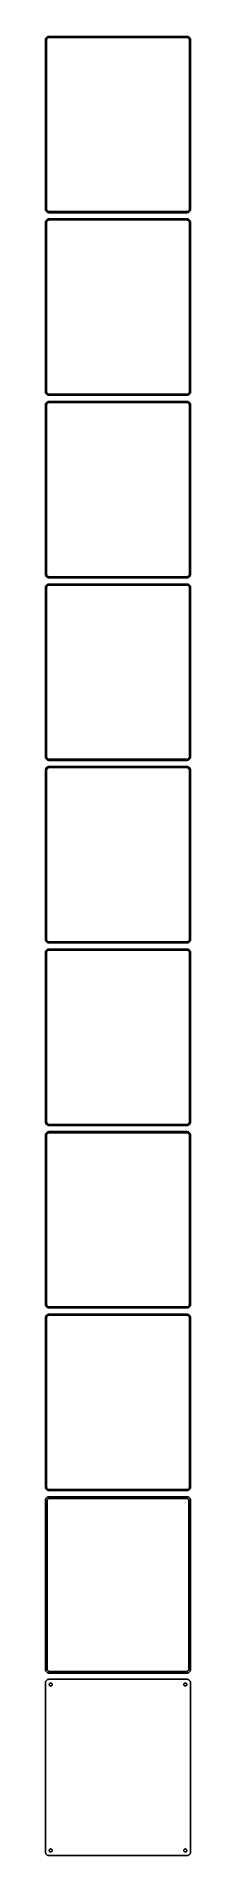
# Model space of a CAD drawing. Header units: metres. Extents: x -105 to 105, y 2513 to 5143.
import ezdxf

# ---------------------------------------------------------------- set-up
doc = ezdxf.new("R2010")
doc.units = ezdxf.units.M

msp = doc.modelspace()

# ---------------------------------------------------------------- linework, layer by layer
for p, q in [((-104.961, 5139.13), (-105, 5138.5)), ((-105, 5138.5), (-105, 4893.5)), ((-104.843, 5139.74), (-104.961, 5139.13)), ((-104.649, 5140.34), (-104.843, 5139.74)), ((-104.382, 5140.91), (-104.649, 5140.34)), ((-104.045, 5141.44), (-104.382, 5140.91)), ((-103.645, 5141.92), (-104.045, 5141.44)), ((-103.187, 5142.35), (-103.645, 5141.92)), ((-103.5, 5138), (-103.468, 5138.5)), ((-103.5, 4894), (-103.5, 5138)), ((-103.468, 5138.5), (-103.374, 5138.99)), ((-103.374, 5138.99), (-103.219, 5139.47)), ((-103.219, 5139.47), (-103.005, 5139.93)), ((-102.679, 5142.72), (-103.187, 5142.35)), ((-103.005, 5139.93), (-102.736, 5140.35)), ((-102.736, 5140.35), (-102.416, 5140.74)), ((-102.129, 5143.02), (-102.679, 5142.72)), ((-102.416, 5140.74), (-102.05, 5141.08)), ((-101.545, 5143.26), (-102.129, 5143.02)), ((-102.05, 5141.08), (-101.643, 5141.38)), ((-101.643, 5141.38), (-101.203, 5141.62)), ((-100.937, 5143.41), (-101.545, 5143.26)), ((-101.203, 5141.62), (-100.736, 5141.8)), ((-100.314, 5143.49), (-100.937, 5143.41)), ((-100.736, 5141.8), (-100.25, 5141.93)), ((100.314, 5143.49), (-100.314, 5143.49)), ((-100.25, 5141.93), (-99.7512, 5141.99)), ((-99.7512, 5141.99), (99.7512, 5141.99)), ((99.7512, 5141.99), (100.25, 5141.93)), ((100.25, 5141.93), (100.736, 5141.8)), ((100.937, 5143.41), (100.314, 5143.49)), ((100.736, 5141.8), (101.203, 5141.62)), ((101.545, 5143.26), (100.937, 5143.41)), ((101.203, 5141.62), (101.643, 5141.38)), ((102.129, 5143.02), (101.545, 5143.26)), ((101.643, 5141.38), (102.05, 5141.08)), ((102.05, 5141.08), (102.416, 5140.74)), ((102.679, 5142.72), (102.129, 5143.02)), ((102.416, 5140.74), (102.736, 5140.35)), ((103.187, 5142.35), (102.679, 5142.72)), ((102.736, 5140.35), (103.005, 5139.93)), ((103.005, 5139.93), (103.219, 5139.47)), ((103.645, 5141.92), (103.187, 5142.35)), ((103.219, 5139.47), (103.374, 5138.99)), ((103.374, 5138.99), (103.468, 5138.5)), ((103.468, 5138.5), (103.5, 5138)), ((103.5, 5138), (103.5, 4894)), ((104.045, 5141.44), (103.645, 5141.92)), ((104.382, 5140.91), (104.045, 5141.44)), ((104.649, 5140.34), (104.382, 5140.91)), ((104.843, 5139.74), (104.649, 5140.34)), ((104.961, 5139.13), (104.843, 5139.74)), ((105, 5138.5), (104.961, 5139.13)), ((105, 4893.5), (105, 5138.5)), ((-103.468, 4893.5), (-103.5, 4894)), ((103.5, 4894), (103.468, 4893.5)), ((-105, 4893.5), (-104.961, 4892.87)), ((-104.961, 4875.13), (-105, 4874.5)), ((-105, 4874.5), (-105, 4629.5)), ((-104.961, 4892.87), (-104.843, 4892.26)), ((-104.843, 4875.74), (-104.961, 4875.13)), ((-104.843, 4892.26), (-104.649, 4891.66)), ((-104.649, 4876.34), (-104.843, 4875.74)), ((-104.649, 4891.66), (-104.382, 4891.09)), ((-104.382, 4876.91), (-104.649, 4876.34)), ((-104.382, 4891.09), (-104.045, 4890.56)), ((-104.045, 4877.44), (-104.382, 4876.91)), ((-104.045, 4890.56), (-103.645, 4890.08)), ((-103.645, 4877.92), (-104.045, 4877.44)), ((-103.645, 4890.08), (-103.187, 4889.65)), ((-103.187, 4878.35), (-103.645, 4877.92)), ((-103.5, 4874), (-103.468, 4874.5)), ((-103.5, 4630), (-103.5, 4874)), ((-103.374, 4893.01), (-103.468, 4893.5)), ((-103.468, 4874.5), (-103.374, 4874.99)), ((-103.219, 4892.53), (-103.374, 4893.01)), ((-103.374, 4874.99), (-103.219, 4875.47)), ((-103.005, 4892.07), (-103.219, 4892.53)), ((-103.219, 4875.47), (-103.005, 4875.93)), ((-103.187, 4889.65), (-102.679, 4889.28)), ((-102.679, 4878.72), (-103.187, 4878.35)), ((-102.736, 4891.65), (-103.005, 4892.07)), ((-103.005, 4875.93), (-102.736, 4876.35)), ((-102.416, 4891.26), (-102.736, 4891.65)), ((-102.736, 4876.35), (-102.416, 4876.74)), ((-102.679, 4889.28), (-102.129, 4888.98)), ((-102.129, 4879.02), (-102.679, 4878.72)), ((-102.05, 4890.92), (-102.416, 4891.26)), ((-102.416, 4876.74), (-102.05, 4877.08)), ((-102.129, 4888.98), (-101.545, 4888.74)), ((-101.545, 4879.26), (-102.129, 4879.02)), ((-101.643, 4890.62), (-102.05, 4890.92)), ((-102.05, 4877.08), (-101.643, 4877.38)), ((-101.203, 4890.38), (-101.643, 4890.62)), ((-101.643, 4877.38), (-101.203, 4877.62)), ((-101.545, 4888.74), (-100.937, 4888.59)), ((-100.937, 4879.41), (-101.545, 4879.26)), ((-100.736, 4890.2), (-101.203, 4890.38)), ((-101.203, 4877.62), (-100.736, 4877.8)), ((-100.937, 4888.59), (-100.314, 4888.51)), ((-100.314, 4879.49), (-100.937, 4879.41)), ((-100.25, 4890.07), (-100.736, 4890.2)), ((-100.736, 4877.8), (-100.25, 4877.93)), ((-100.314, 4888.51), (100.314, 4888.51)), ((100.314, 4879.49), (-100.314, 4879.49)), ((-99.7512, 4890.01), (-100.25, 4890.07)), ((-100.25, 4877.93), (-99.7512, 4877.99)), ((99.7512, 4890.01), (-99.7512, 4890.01)), ((-99.7512, 4877.99), (99.7512, 4877.99)), ((100.25, 4890.07), (99.7512, 4890.01)), ((99.7512, 4877.99), (100.25, 4877.93)), ((100.736, 4890.2), (100.25, 4890.07)), ((100.25, 4877.93), (100.736, 4877.8)), ((100.314, 4888.51), (100.937, 4888.59)), ((100.937, 4879.41), (100.314, 4879.49)), ((101.203, 4890.38), (100.736, 4890.2)), ((100.736, 4877.8), (101.203, 4877.62)), ((100.937, 4888.59), (101.545, 4888.74)), ((101.545, 4879.26), (100.937, 4879.41)), ((101.643, 4890.62), (101.203, 4890.38)), ((101.203, 4877.62), (101.643, 4877.38)), ((101.545, 4888.74), (102.129, 4888.98)), ((102.129, 4879.02), (101.545, 4879.26)), ((102.05, 4890.92), (101.643, 4890.62)), ((101.643, 4877.38), (102.05, 4877.08)), ((102.416, 4891.26), (102.05, 4890.92)), ((102.05, 4877.08), (102.416, 4876.74)), ((102.129, 4888.98), (102.679, 4889.28)), ((102.679, 4878.72), (102.129, 4879.02)), ((102.736, 4891.65), (102.416, 4891.26)), ((102.416, 4876.74), (102.736, 4876.35)), ((102.679, 4889.28), (103.187, 4889.65)), ((103.187, 4878.35), (102.679, 4878.72)), ((103.005, 4892.07), (102.736, 4891.65)), ((102.736, 4876.35), (103.005, 4875.93)), ((103.219, 4892.53), (103.005, 4892.07)), ((103.005, 4875.93), (103.219, 4875.47)), ((103.187, 4889.65), (103.645, 4890.08)), ((103.645, 4877.92), (103.187, 4878.35)), ((103.374, 4893.01), (103.219, 4892.53)), ((103.219, 4875.47), (103.374, 4874.99)), ((103.468, 4893.5), (103.374, 4893.01)), ((103.374, 4874.99), (103.468, 4874.5)), ((103.468, 4874.5), (103.5, 4874)), ((103.5, 4874), (103.5, 4630)), ((103.645, 4890.08), (104.045, 4890.56)), ((104.045, 4877.44), (103.645, 4877.92)), ((104.045, 4890.56), (104.382, 4891.09)), ((104.382, 4876.91), (104.045, 4877.44)), ((104.382, 4891.09), (104.649, 4891.66)), ((104.649, 4876.34), (104.382, 4876.91)), ((104.649, 4891.66), (104.843, 4892.26)), ((104.843, 4875.74), (104.649, 4876.34)), ((104.843, 4892.26), (104.961, 4892.87)), ((104.961, 4875.13), (104.843, 4875.74)), ((104.961, 4892.87), (105, 4893.5)), ((105, 4874.5), (104.961, 4875.13)), ((105, 4629.5), (105, 4874.5)), ((-105, 4629.5), (-104.961, 4628.87)), ((-104.961, 4611.13), (-105, 4610.5)), ((-105, 4610.5), (-105, 4365.5)), ((-104.961, 4628.87), (-104.843, 4628.26)), ((-104.843, 4611.74), (-104.961, 4611.13)), ((-104.843, 4628.26), (-104.649, 4627.66)), ((-104.649, 4612.34), (-104.843, 4611.74)), ((-104.649, 4627.66), (-104.382, 4627.09)), ((-104.382, 4612.91), (-104.649, 4612.34)), ((-104.382, 4627.09), (-104.045, 4626.56)), ((-104.045, 4613.44), (-104.382, 4612.91)), ((-104.045, 4626.56), (-103.645, 4626.08)), ((-103.645, 4613.92), (-104.045, 4613.44)), ((-103.645, 4626.08), (-103.187, 4625.65)), ((-103.187, 4614.35), (-103.645, 4613.92)), ((-103.468, 4629.5), (-103.5, 4630)), ((-103.5, 4610), (-103.468, 4610.5)), ((-103.5, 4366), (-103.5, 4610)), ((-103.374, 4629.01), (-103.468, 4629.5)), ((-103.468, 4610.5), (-103.374, 4610.99)), ((-103.219, 4628.53), (-103.374, 4629.01)), ((-103.374, 4610.99), (-103.219, 4611.47)), ((-103.005, 4628.07), (-103.219, 4628.53)), ((-103.219, 4611.47), (-103.005, 4611.93)), ((-103.187, 4625.65), (-102.679, 4625.28)), ((-102.679, 4614.72), (-103.187, 4614.35)), ((-102.736, 4627.65), (-103.005, 4628.07)), ((-103.005, 4611.93), (-102.736, 4612.35)), ((-102.416, 4627.26), (-102.736, 4627.65)), ((-102.736, 4612.35), (-102.416, 4612.74)), ((-102.679, 4625.28), (-102.129, 4624.98)), ((-102.129, 4615.02), (-102.679, 4614.72)), ((-102.05, 4626.92), (-102.416, 4627.26)), ((-102.416, 4612.74), (-102.05, 4613.08)), ((-102.129, 4624.98), (-101.545, 4624.74)), ((-101.545, 4615.26), (-102.129, 4615.02)), ((-101.643, 4626.62), (-102.05, 4626.92)), ((-102.05, 4613.08), (-101.643, 4613.38)), ((-101.203, 4626.38), (-101.643, 4626.62)), ((-101.643, 4613.38), (-101.203, 4613.62)), ((-101.545, 4624.74), (-100.937, 4624.59)), ((-100.937, 4615.41), (-101.545, 4615.26)), ((-100.736, 4626.2), (-101.203, 4626.38)), ((-101.203, 4613.62), (-100.736, 4613.8)), ((-100.937, 4624.59), (-100.314, 4624.51)), ((-100.314, 4615.49), (-100.937, 4615.41)), ((-100.25, 4626.07), (-100.736, 4626.2)), ((-100.736, 4613.8), (-100.25, 4613.93)), ((-100.314, 4624.51), (100.314, 4624.51)), ((100.314, 4615.49), (-100.314, 4615.49)), ((-99.7512, 4626.01), (-100.25, 4626.07)), ((-100.25, 4613.93), (-99.7512, 4613.99)), ((99.7512, 4626.01), (-99.7512, 4626.01)), ((-99.7512, 4613.99), (99.7512, 4613.99)), ((100.25, 4626.07), (99.7512, 4626.01)), ((99.7512, 4613.99), (100.25, 4613.93)), ((100.736, 4626.2), (100.25, 4626.07)), ((100.25, 4613.93), (100.736, 4613.8)), ((100.314, 4624.51), (100.937, 4624.59)), ((100.937, 4615.41), (100.314, 4615.49)), ((101.203, 4626.38), (100.736, 4626.2)), ((100.736, 4613.8), (101.203, 4613.62)), ((100.937, 4624.59), (101.545, 4624.74)), ((101.545, 4615.26), (100.937, 4615.41)), ((101.643, 4626.62), (101.203, 4626.38)), ((101.203, 4613.62), (101.643, 4613.38)), ((101.545, 4624.74), (102.129, 4624.98)), ((102.129, 4615.02), (101.545, 4615.26)), ((102.05, 4626.92), (101.643, 4626.62)), ((101.643, 4613.38), (102.05, 4613.08)), ((102.416, 4627.26), (102.05, 4626.92)), ((102.05, 4613.08), (102.416, 4612.74)), ((102.129, 4624.98), (102.679, 4625.28)), ((102.679, 4614.72), (102.129, 4615.02)), ((102.736, 4627.65), (102.416, 4627.26)), ((102.416, 4612.74), (102.736, 4612.35)), ((102.679, 4625.28), (103.187, 4625.65)), ((103.187, 4614.35), (102.679, 4614.72)), ((103.005, 4628.07), (102.736, 4627.65)), ((102.736, 4612.35), (103.005, 4611.93)), ((103.219, 4628.53), (103.005, 4628.07)), ((103.005, 4611.93), (103.219, 4611.47)), ((103.187, 4625.65), (103.645, 4626.08)), ((103.645, 4613.92), (103.187, 4614.35)), ((103.374, 4629.01), (103.219, 4628.53)), ((103.219, 4611.47), (103.374, 4610.99)), ((103.468, 4629.5), (103.374, 4629.01)), ((103.374, 4610.99), (103.468, 4610.5)), ((103.5, 4630), (103.468, 4629.5)), ((103.468, 4610.5), (103.5, 4610)), ((103.5, 4610), (103.5, 4366)), ((103.645, 4626.08), (104.045, 4626.56)), ((104.045, 4613.44), (103.645, 4613.92)), ((104.045, 4626.56), (104.382, 4627.09)), ((104.382, 4612.91), (104.045, 4613.44)), ((104.382, 4627.09), (104.649, 4627.66)), ((104.649, 4612.34), (104.382, 4612.91)), ((104.649, 4627.66), (104.843, 4628.26)), ((104.843, 4611.74), (104.649, 4612.34)), ((104.843, 4628.26), (104.961, 4628.87)), ((104.961, 4611.13), (104.843, 4611.74)), ((104.961, 4628.87), (105, 4629.5)), ((105, 4610.5), (104.961, 4611.13)), ((105, 4365.5), (105, 4610.5)), ((-105, 4365.5), (-104.961, 4364.87)), ((-104.961, 4347.13), (-105, 4346.5)), ((-105, 4346.5), (-105, 4101.5)), ((-104.961, 4364.87), (-104.843, 4364.26)), ((-104.843, 4347.74), (-104.961, 4347.13)), ((-104.843, 4364.26), (-104.649, 4363.66)), ((-104.649, 4348.34), (-104.843, 4347.74)), ((-104.649, 4363.66), (-104.382, 4363.09)), ((-104.382, 4348.91), (-104.649, 4348.34)), ((-104.382, 4363.09), (-104.045, 4362.56)), ((-104.045, 4349.44), (-104.382, 4348.91)), ((-104.045, 4362.56), (-103.645, 4362.08)), ((-103.645, 4349.92), (-104.045, 4349.44)), ((-103.645, 4362.08), (-103.187, 4361.65)), ((-103.187, 4350.35), (-103.645, 4349.92)), ((-103.468, 4365.5), (-103.5, 4366)), ((-103.5, 4346), (-103.468, 4346.5)), ((-103.5, 4102), (-103.5, 4346)), ((-103.374, 4365.01), (-103.468, 4365.5)), ((-103.468, 4346.5), (-103.374, 4346.99)), ((-103.219, 4364.53), (-103.374, 4365.01)), ((-103.374, 4346.99), (-103.219, 4347.47)), ((-103.005, 4364.07), (-103.219, 4364.53)), ((-103.219, 4347.47), (-103.005, 4347.93)), ((-103.187, 4361.65), (-102.679, 4361.28)), ((-102.679, 4350.72), (-103.187, 4350.35)), ((-102.736, 4363.65), (-103.005, 4364.07)), ((-103.005, 4347.93), (-102.736, 4348.35)), ((-102.416, 4363.26), (-102.736, 4363.65)), ((-102.736, 4348.35), (-102.416, 4348.74)), ((-102.679, 4361.28), (-102.129, 4360.98)), ((-102.129, 4351.02), (-102.679, 4350.72)), ((-102.05, 4362.92), (-102.416, 4363.26)), ((-102.416, 4348.74), (-102.05, 4349.08)), ((-102.129, 4360.98), (-101.545, 4360.74)), ((-101.545, 4351.26), (-102.129, 4351.02)), ((-101.643, 4362.62), (-102.05, 4362.92)), ((-102.05, 4349.08), (-101.643, 4349.38)), ((-101.203, 4362.38), (-101.643, 4362.62)), ((-101.643, 4349.38), (-101.203, 4349.62)), ((-101.545, 4360.74), (-100.937, 4360.59)), ((-100.937, 4351.41), (-101.545, 4351.26)), ((-100.736, 4362.2), (-101.203, 4362.38)), ((-101.203, 4349.62), (-100.736, 4349.8)), ((-100.937, 4360.59), (-100.314, 4360.51)), ((-100.314, 4351.49), (-100.937, 4351.41)), ((-100.25, 4362.07), (-100.736, 4362.2)), ((-100.736, 4349.8), (-100.25, 4349.93)), ((-100.314, 4360.51), (100.314, 4360.51)), ((100.314, 4351.49), (-100.314, 4351.49)), ((-99.7512, 4362.01), (-100.25, 4362.07)), ((-100.25, 4349.93), (-99.7512, 4349.99)), ((99.7512, 4362.01), (-99.7512, 4362.01)), ((-99.7512, 4349.99), (99.7512, 4349.99)), ((100.25, 4362.07), (99.7512, 4362.01)), ((99.7512, 4349.99), (100.25, 4349.93)), ((100.736, 4362.2), (100.25, 4362.07)), ((100.25, 4349.93), (100.736, 4349.8)), ((100.314, 4360.51), (100.937, 4360.59)), ((100.937, 4351.41), (100.314, 4351.49)), ((101.203, 4362.38), (100.736, 4362.2)), ((100.736, 4349.8), (101.203, 4349.62)), ((100.937, 4360.59), (101.545, 4360.74)), ((101.545, 4351.26), (100.937, 4351.41)), ((101.643, 4362.62), (101.203, 4362.38)), ((101.203, 4349.62), (101.643, 4349.38)), ((101.545, 4360.74), (102.129, 4360.98)), ((102.129, 4351.02), (101.545, 4351.26)), ((102.05, 4362.92), (101.643, 4362.62)), ((101.643, 4349.38), (102.05, 4349.08)), ((102.416, 4363.26), (102.05, 4362.92)), ((102.05, 4349.08), (102.416, 4348.74)), ((102.129, 4360.98), (102.679, 4361.28)), ((102.679, 4350.72), (102.129, 4351.02)), ((102.736, 4363.65), (102.416, 4363.26)), ((102.416, 4348.74), (102.736, 4348.35)), ((102.679, 4361.28), (103.187, 4361.65)), ((103.187, 4350.35), (102.679, 4350.72)), ((103.005, 4364.07), (102.736, 4363.65)), ((102.736, 4348.35), (103.005, 4347.93)), ((103.219, 4364.53), (103.005, 4364.07)), ((103.005, 4347.93), (103.219, 4347.47)), ((103.187, 4361.65), (103.645, 4362.08)), ((103.645, 4349.92), (103.187, 4350.35)), ((103.374, 4365.01), (103.219, 4364.53)), ((103.219, 4347.47), (103.374, 4346.99)), ((103.468, 4365.5), (103.374, 4365.01)), ((103.374, 4346.99), (103.468, 4346.5)), ((103.5, 4366), (103.468, 4365.5)), ((103.468, 4346.5), (103.5, 4346)), ((103.5, 4346), (103.5, 4102)), ((103.645, 4362.08), (104.045, 4362.56)), ((104.045, 4349.44), (103.645, 4349.92)), ((104.045, 4362.56), (104.382, 4363.09)), ((104.382, 4348.91), (104.045, 4349.44)), ((104.382, 4363.09), (104.649, 4363.66)), ((104.649, 4348.34), (104.382, 4348.91)), ((104.649, 4363.66), (104.843, 4364.26)), ((104.843, 4347.74), (104.649, 4348.34)), ((104.843, 4364.26), (104.961, 4364.87)), ((104.961, 4347.13), (104.843, 4347.74)), ((104.961, 4364.87), (105, 4365.5)), ((105, 4346.5), (104.961, 4347.13)), ((105, 4101.5), (105, 4346.5)), ((-105, 4101.5), (-104.961, 4100.87)), ((-104.961, 4083.13), (-105, 4082.5)), ((-105, 4082.5), (-105, 3837.5)), ((-104.961, 4100.87), (-104.843, 4100.26)), ((-104.843, 4083.74), (-104.961, 4083.13)), ((-104.843, 4100.26), (-104.649, 4099.66)), ((-104.649, 4084.34), (-104.843, 4083.74)), ((-104.649, 4099.66), (-104.382, 4099.09)), ((-104.382, 4084.91), (-104.649, 4084.34)), ((-104.382, 4099.09), (-104.045, 4098.56)), ((-104.045, 4085.44), (-104.382, 4084.91)), ((-104.045, 4098.56), (-103.645, 4098.08)), ((-103.645, 4085.92), (-104.045, 4085.44)), ((-103.645, 4098.08), (-103.187, 4097.65)), ((-103.187, 4086.35), (-103.645, 4085.92)), ((-103.468, 4101.5), (-103.5, 4102)), ((-103.5, 4082), (-103.468, 4082.5)), ((-103.5, 3838), (-103.5, 4082)), ((-103.374, 4101.01), (-103.468, 4101.5)), ((-103.468, 4082.5), (-103.374, 4082.99)), ((-103.219, 4100.53), (-103.374, 4101.01)), ((-103.374, 4082.99), (-103.219, 4083.47)), ((-103.005, 4100.07), (-103.219, 4100.53)), ((-103.219, 4083.47), (-103.005, 4083.93)), ((-103.187, 4097.65), (-102.679, 4097.28)), ((-102.679, 4086.72), (-103.187, 4086.35)), ((-102.736, 4099.65), (-103.005, 4100.07)), ((-103.005, 4083.93), (-102.736, 4084.35)), ((-102.416, 4099.26), (-102.736, 4099.65)), ((-102.736, 4084.35), (-102.416, 4084.74)), ((-102.679, 4097.28), (-102.129, 4096.98)), ((-102.129, 4087.02), (-102.679, 4086.72)), ((-102.05, 4098.92), (-102.416, 4099.26)), ((-102.416, 4084.74), (-102.05, 4085.08)), ((-102.129, 4096.98), (-101.545, 4096.74)), ((-101.545, 4087.26), (-102.129, 4087.02)), ((-101.643, 4098.62), (-102.05, 4098.92)), ((-102.05, 4085.08), (-101.643, 4085.38)), ((-101.203, 4098.38), (-101.643, 4098.62)), ((-101.643, 4085.38), (-101.203, 4085.62)), ((-101.545, 4096.74), (-100.937, 4096.59)), ((-100.937, 4087.41), (-101.545, 4087.26)), ((-100.736, 4098.2), (-101.203, 4098.38)), ((-101.203, 4085.62), (-100.736, 4085.8)), ((-100.937, 4096.59), (-100.314, 4096.51)), ((-100.314, 4087.49), (-100.937, 4087.41)), ((-100.25, 4098.07), (-100.736, 4098.2)), ((-100.736, 4085.8), (-100.25, 4085.93)), ((-100.314, 4096.51), (100.314, 4096.51)), ((100.314, 4087.49), (-100.314, 4087.49)), ((-99.7512, 4098.01), (-100.25, 4098.07)), ((-100.25, 4085.93), (-99.7512, 4085.99)), ((99.7512, 4098.01), (-99.7512, 4098.01)), ((-99.7512, 4085.99), (99.7512, 4085.99)), ((100.25, 4098.07), (99.7512, 4098.01)), ((99.7512, 4085.99), (100.25, 4085.93)), ((100.736, 4098.2), (100.25, 4098.07)), ((100.25, 4085.93), (100.736, 4085.8)), ((100.314, 4096.51), (100.937, 4096.59)), ((100.937, 4087.41), (100.314, 4087.49)), ((101.203, 4098.38), (100.736, 4098.2)), ((100.736, 4085.8), (101.203, 4085.62)), ((100.937, 4096.59), (101.545, 4096.74)), ((101.545, 4087.26), (100.937, 4087.41)), ((101.643, 4098.62), (101.203, 4098.38)), ((101.203, 4085.62), (101.643, 4085.38)), ((101.545, 4096.74), (102.129, 4096.98)), ((102.129, 4087.02), (101.545, 4087.26)), ((102.05, 4098.92), (101.643, 4098.62)), ((101.643, 4085.38), (102.05, 4085.08)), ((102.416, 4099.26), (102.05, 4098.92)), ((102.05, 4085.08), (102.416, 4084.74)), ((102.129, 4096.98), (102.679, 4097.28)), ((102.679, 4086.72), (102.129, 4087.02)), ((102.736, 4099.65), (102.416, 4099.26)), ((102.416, 4084.74), (102.736, 4084.35)), ((102.679, 4097.28), (103.187, 4097.65)), ((103.187, 4086.35), (102.679, 4086.72)), ((103.005, 4100.07), (102.736, 4099.65)), ((102.736, 4084.35), (103.005, 4083.93)), ((103.219, 4100.53), (103.005, 4100.07)), ((103.005, 4083.93), (103.219, 4083.47)), ((103.187, 4097.65), (103.645, 4098.08)), ((103.645, 4085.92), (103.187, 4086.35)), ((103.374, 4101.01), (103.219, 4100.53)), ((103.219, 4083.47), (103.374, 4082.99)), ((103.468, 4101.5), (103.374, 4101.01)), ((103.374, 4082.99), (103.468, 4082.5)), ((103.5, 4102), (103.468, 4101.5)), ((103.468, 4082.5), (103.5, 4082)), ((103.5, 4082), (103.5, 3838)), ((103.645, 4098.08), (104.045, 4098.56)), ((104.045, 4085.44), (103.645, 4085.92)), ((104.045, 4098.56), (104.382, 4099.09)), ((104.382, 4084.91), (104.045, 4085.44)), ((104.382, 4099.09), (104.649, 4099.66)), ((104.649, 4084.34), (104.382, 4084.91)), ((104.649, 4099.66), (104.843, 4100.26)), ((104.843, 4083.74), (104.649, 4084.34)), ((104.843, 4100.26), (104.961, 4100.87)), ((104.961, 4083.13), (104.843, 4083.74)), ((104.961, 4100.87), (105, 4101.5)), ((105, 4082.5), (104.961, 4083.13)), ((105, 3837.5), (105, 4082.5)), ((-105, 3837.5), (-104.961, 3836.87)), ((-104.961, 3819.13), (-105, 3818.5)), ((-105, 3818.5), (-105, 3573.5)), ((-104.961, 3836.87), (-104.843, 3836.26)), ((-104.843, 3819.74), (-104.961, 3819.13)), ((-104.843, 3836.26), (-104.649, 3835.66)), ((-104.649, 3820.34), (-104.843, 3819.74)), ((-104.649, 3835.66), (-104.382, 3835.09)), ((-104.382, 3820.91), (-104.649, 3820.34)), ((-104.382, 3835.09), (-104.045, 3834.56)), ((-104.045, 3821.44), (-104.382, 3820.91)), ((-104.045, 3834.56), (-103.645, 3834.08)), ((-103.645, 3821.92), (-104.045, 3821.44)), ((-103.645, 3834.08), (-103.187, 3833.65)), ((-103.187, 3822.35), (-103.645, 3821.92)), ((-103.468, 3837.5), (-103.5, 3838)), ((-103.5, 3818), (-103.468, 3818.5)), ((-103.5, 3574), (-103.5, 3818)), ((-103.374, 3837.01), (-103.468, 3837.5)), ((-103.468, 3818.5), (-103.374, 3818.99)), ((-103.219, 3836.53), (-103.374, 3837.01)), ((-103.374, 3818.99), (-103.219, 3819.47)), ((-103.005, 3836.07), (-103.219, 3836.53)), ((-103.219, 3819.47), (-103.005, 3819.93)), ((-103.187, 3833.65), (-102.679, 3833.28)), ((-102.679, 3822.72), (-103.187, 3822.35)), ((-102.736, 3835.65), (-103.005, 3836.07)), ((-103.005, 3819.93), (-102.736, 3820.35)), ((-102.416, 3835.26), (-102.736, 3835.65)), ((-102.736, 3820.35), (-102.416, 3820.74)), ((-102.679, 3833.28), (-102.129, 3832.98)), ((-102.129, 3823.02), (-102.679, 3822.72)), ((-102.05, 3834.92), (-102.416, 3835.26)), ((-102.416, 3820.74), (-102.05, 3821.08)), ((-102.129, 3832.98), (-101.545, 3832.74)), ((-101.545, 3823.26), (-102.129, 3823.02)), ((-101.643, 3834.62), (-102.05, 3834.92)), ((-102.05, 3821.08), (-101.643, 3821.38)), ((-101.203, 3834.38), (-101.643, 3834.62)), ((-101.643, 3821.38), (-101.203, 3821.62)), ((-101.545, 3832.74), (-100.937, 3832.59)), ((-100.937, 3823.41), (-101.545, 3823.26)), ((-100.736, 3834.2), (-101.203, 3834.38)), ((-101.203, 3821.62), (-100.736, 3821.8)), ((-100.937, 3832.59), (-100.314, 3832.51)), ((-100.314, 3823.49), (-100.937, 3823.41)), ((-100.25, 3834.07), (-100.736, 3834.2)), ((-100.736, 3821.8), (-100.25, 3821.93)), ((-100.314, 3832.51), (100.314, 3832.51)), ((100.314, 3823.49), (-100.314, 3823.49)), ((-99.7512, 3834.01), (-100.25, 3834.07)), ((-100.25, 3821.93), (-99.7512, 3821.99)), ((99.7512, 3834.01), (-99.7512, 3834.01)), ((-99.7512, 3821.99), (99.7512, 3821.99)), ((100.25, 3834.07), (99.7512, 3834.01)), ((99.7512, 3821.99), (100.25, 3821.93)), ((100.736, 3834.2), (100.25, 3834.07)), ((100.25, 3821.93), (100.736, 3821.8)), ((100.314, 3832.51), (100.937, 3832.59)), ((100.937, 3823.41), (100.314, 3823.49)), ((101.203, 3834.38), (100.736, 3834.2)), ((100.736, 3821.8), (101.203, 3821.62)), ((100.937, 3832.59), (101.545, 3832.74)), ((101.545, 3823.26), (100.937, 3823.41)), ((101.643, 3834.62), (101.203, 3834.38)), ((101.203, 3821.62), (101.643, 3821.38)), ((101.545, 3832.74), (102.129, 3832.98)), ((102.129, 3823.02), (101.545, 3823.26)), ((102.05, 3834.92), (101.643, 3834.62)), ((101.643, 3821.38), (102.05, 3821.08)), ((102.416, 3835.26), (102.05, 3834.92)), ((102.05, 3821.08), (102.416, 3820.74)), ((102.129, 3832.98), (102.679, 3833.28)), ((102.679, 3822.72), (102.129, 3823.02)), ((102.736, 3835.65), (102.416, 3835.26)), ((102.416, 3820.74), (102.736, 3820.35)), ((102.679, 3833.28), (103.187, 3833.65)), ((103.187, 3822.35), (102.679, 3822.72)), ((103.005, 3836.07), (102.736, 3835.65)), ((102.736, 3820.35), (103.005, 3819.93)), ((103.219, 3836.53), (103.005, 3836.07)), ((103.005, 3819.93), (103.219, 3819.47)), ((103.187, 3833.65), (103.645, 3834.08)), ((103.645, 3821.92), (103.187, 3822.35)), ((103.374, 3837.01), (103.219, 3836.53)), ((103.219, 3819.47), (103.374, 3818.99)), ((103.468, 3837.5), (103.374, 3837.01)), ((103.374, 3818.99), (103.468, 3818.5)), ((103.5, 3838), (103.468, 3837.5)), ((103.468, 3818.5), (103.5, 3818)), ((103.5, 3818), (103.5, 3574)), ((103.645, 3834.08), (104.045, 3834.56)), ((104.045, 3821.44), (103.645, 3821.92)), ((104.045, 3834.56), (104.382, 3835.09)), ((104.382, 3820.91), (104.045, 3821.44)), ((104.382, 3835.09), (104.649, 3835.66)), ((104.649, 3820.34), (104.382, 3820.91)), ((104.649, 3835.66), (104.843, 3836.26)), ((104.843, 3819.74), (104.649, 3820.34)), ((104.843, 3836.26), (104.961, 3836.87)), ((104.961, 3819.13), (104.843, 3819.74)), ((104.961, 3836.87), (105, 3837.5)), ((105, 3818.5), (104.961, 3819.13)), ((105, 3573.5), (105, 3818.5)), ((-105, 3573.5), (-104.961, 3572.87)), ((-104.961, 3555.13), (-105, 3554.5)), ((-105, 3554.5), (-105, 3309.5)), ((-104.961, 3572.87), (-104.843, 3572.26)), ((-104.843, 3555.74), (-104.961, 3555.13)), ((-104.843, 3572.26), (-104.649, 3571.66)), ((-104.649, 3556.34), (-104.843, 3555.74)), ((-104.649, 3571.66), (-104.382, 3571.09)), ((-104.382, 3556.91), (-104.649, 3556.34)), ((-104.382, 3571.09), (-104.045, 3570.56)), ((-104.045, 3557.44), (-104.382, 3556.91)), ((-104.045, 3570.56), (-103.645, 3570.08)), ((-103.645, 3557.92), (-104.045, 3557.44)), ((-103.645, 3570.08), (-103.187, 3569.65)), ((-103.187, 3558.35), (-103.645, 3557.92)), ((-103.468, 3573.5), (-103.5, 3574)), ((-103.5, 3554), (-103.468, 3554.5)), ((-103.5, 3310), (-103.5, 3554)), ((-103.374, 3573.01), (-103.468, 3573.5)), ((-103.468, 3554.5), (-103.374, 3554.99)), ((-103.219, 3572.53), (-103.374, 3573.01)), ((-103.374, 3554.99), (-103.219, 3555.47)), ((-103.005, 3572.07), (-103.219, 3572.53)), ((-103.219, 3555.47), (-103.005, 3555.93)), ((-103.187, 3569.65), (-102.679, 3569.28)), ((-102.679, 3558.72), (-103.187, 3558.35)), ((-102.736, 3571.65), (-103.005, 3572.07)), ((-103.005, 3555.93), (-102.736, 3556.35)), ((-102.416, 3571.26), (-102.736, 3571.65)), ((-102.736, 3556.35), (-102.416, 3556.74)), ((-102.679, 3569.28), (-102.129, 3568.98)), ((-102.129, 3559.02), (-102.679, 3558.72)), ((-102.05, 3570.92), (-102.416, 3571.26)), ((-102.416, 3556.74), (-102.05, 3557.08)), ((-102.129, 3568.98), (-101.545, 3568.74)), ((-101.545, 3559.26), (-102.129, 3559.02)), ((-101.643, 3570.62), (-102.05, 3570.92)), ((-102.05, 3557.08), (-101.643, 3557.38)), ((-101.203, 3570.38), (-101.643, 3570.62)), ((-101.643, 3557.38), (-101.203, 3557.62)), ((-101.545, 3568.74), (-100.937, 3568.59)), ((-100.937, 3559.41), (-101.545, 3559.26)), ((-100.736, 3570.2), (-101.203, 3570.38)), ((-101.203, 3557.62), (-100.736, 3557.8)), ((-100.937, 3568.59), (-100.314, 3568.51)), ((-100.314, 3559.49), (-100.937, 3559.41)), ((-100.25, 3570.07), (-100.736, 3570.2)), ((-100.736, 3557.8), (-100.25, 3557.93)), ((-100.314, 3568.51), (100.314, 3568.51)), ((100.314, 3559.49), (-100.314, 3559.49)), ((-99.7512, 3570.01), (-100.25, 3570.07)), ((-100.25, 3557.93), (-99.7512, 3557.99)), ((99.7512, 3570.01), (-99.7512, 3570.01)), ((-99.7512, 3557.99), (99.7512, 3557.99)), ((100.25, 3570.07), (99.7512, 3570.01)), ((99.7512, 3557.99), (100.25, 3557.93)), ((100.736, 3570.2), (100.25, 3570.07)), ((100.25, 3557.93), (100.736, 3557.8)), ((100.314, 3568.51), (100.937, 3568.59)), ((100.937, 3559.41), (100.314, 3559.49)), ((101.203, 3570.38), (100.736, 3570.2)), ((100.736, 3557.8), (101.203, 3557.62)), ((100.937, 3568.59), (101.545, 3568.74)), ((101.545, 3559.26), (100.937, 3559.41)), ((101.643, 3570.62), (101.203, 3570.38)), ((101.203, 3557.62), (101.643, 3557.38)), ((101.545, 3568.74), (102.129, 3568.98)), ((102.129, 3559.02), (101.545, 3559.26)), ((102.05, 3570.92), (101.643, 3570.62)), ((101.643, 3557.38), (102.05, 3557.08)), ((102.416, 3571.26), (102.05, 3570.92)), ((102.05, 3557.08), (102.416, 3556.74)), ((102.129, 3568.98), (102.679, 3569.28)), ((102.679, 3558.72), (102.129, 3559.02)), ((102.736, 3571.65), (102.416, 3571.26)), ((102.416, 3556.74), (102.736, 3556.35)), ((102.679, 3569.28), (103.187, 3569.65)), ((103.187, 3558.35), (102.679, 3558.72)), ((103.005, 3572.07), (102.736, 3571.65)), ((102.736, 3556.35), (103.005, 3555.93)), ((103.219, 3572.53), (103.005, 3572.07)), ((103.005, 3555.93), (103.219, 3555.47)), ((103.187, 3569.65), (103.645, 3570.08)), ((103.645, 3557.92), (103.187, 3558.35)), ((103.374, 3573.01), (103.219, 3572.53)), ((103.219, 3555.47), (103.374, 3554.99)), ((103.468, 3573.5), (103.374, 3573.01)), ((103.374, 3554.99), (103.468, 3554.5)), ((103.5, 3574), (103.468, 3573.5)), ((103.468, 3554.5), (103.5, 3554)), ((103.5, 3554), (103.5, 3310)), ((103.645, 3570.08), (104.045, 3570.56)), ((104.045, 3557.44), (103.645, 3557.92)), ((104.045, 3570.56), (104.382, 3571.09)), ((104.382, 3556.91), (104.045, 3557.44)), ((104.382, 3571.09), (104.649, 3571.66)), ((104.649, 3556.34), (104.382, 3556.91)), ((104.649, 3571.66), (104.843, 3572.26)), ((104.843, 3555.74), (104.649, 3556.34)), ((104.843, 3572.26), (104.961, 3572.87)), ((104.961, 3555.13), (104.843, 3555.74)), ((104.961, 3572.87), (105, 3573.5)), ((105, 3554.5), (104.961, 3555.13)), ((105, 3309.5), (105, 3554.5)), ((-105, 3309.5), (-104.961, 3308.87)), ((-104.961, 3291.13), (-105, 3290.5)), ((-105, 3290.5), (-105, 3045.5)), ((-104.961, 3308.87), (-104.843, 3308.26)), ((-104.843, 3291.74), (-104.961, 3291.13)), ((-104.843, 3308.26), (-104.649, 3307.66)), ((-104.649, 3292.34), (-104.843, 3291.74)), ((-104.649, 3307.66), (-104.382, 3307.09)), ((-104.382, 3292.91), (-104.649, 3292.34)), ((-104.382, 3307.09), (-104.045, 3306.56)), ((-104.045, 3293.44), (-104.382, 3292.91)), ((-104.045, 3306.56), (-103.645, 3306.08)), ((-103.645, 3293.92), (-104.045, 3293.44)), ((-103.645, 3306.08), (-103.187, 3305.65)), ((-103.187, 3294.35), (-103.645, 3293.92)), ((-103.468, 3309.5), (-103.5, 3310)), ((-103.5, 3290), (-103.468, 3290.5)), ((-103.5, 3046), (-103.5, 3290)), ((-103.374, 3309.01), (-103.468, 3309.5)), ((-103.468, 3290.5), (-103.374, 3290.99)), ((-103.219, 3308.53), (-103.374, 3309.01)), ((-103.374, 3290.99), (-103.219, 3291.47)), ((-103.005, 3308.07), (-103.219, 3308.53)), ((-103.219, 3291.47), (-103.005, 3291.93)), ((-103.187, 3305.65), (-102.679, 3305.28)), ((-102.679, 3294.72), (-103.187, 3294.35)), ((-102.736, 3307.65), (-103.005, 3308.07)), ((-103.005, 3291.93), (-102.736, 3292.35)), ((-102.416, 3307.26), (-102.736, 3307.65)), ((-102.736, 3292.35), (-102.416, 3292.74)), ((-102.679, 3305.28), (-102.129, 3304.98)), ((-102.129, 3295.02), (-102.679, 3294.72)), ((-102.05, 3306.92), (-102.416, 3307.26)), ((-102.416, 3292.74), (-102.05, 3293.08)), ((-102.129, 3304.98), (-101.545, 3304.74)), ((-101.545, 3295.26), (-102.129, 3295.02)), ((-101.643, 3306.62), (-102.05, 3306.92)), ((-102.05, 3293.08), (-101.643, 3293.38)), ((-101.203, 3306.38), (-101.643, 3306.62)), ((-101.643, 3293.38), (-101.203, 3293.62)), ((-101.545, 3304.74), (-100.937, 3304.59)), ((-100.937, 3295.41), (-101.545, 3295.26)), ((-100.736, 3306.2), (-101.203, 3306.38)), ((-101.203, 3293.62), (-100.736, 3293.8)), ((-100.937, 3304.59), (-100.314, 3304.51)), ((-100.314, 3295.49), (-100.937, 3295.41)), ((-100.25, 3306.07), (-100.736, 3306.2)), ((-100.736, 3293.8), (-100.25, 3293.93)), ((-100.314, 3304.51), (100.314, 3304.51)), ((100.314, 3295.49), (-100.314, 3295.49)), ((-99.7512, 3306.01), (-100.25, 3306.07)), ((-100.25, 3293.93), (-99.7512, 3293.99)), ((99.7512, 3306.01), (-99.7512, 3306.01)), ((-99.7512, 3293.99), (99.7512, 3293.99)), ((100.25, 3306.07), (99.7512, 3306.01)), ((99.7512, 3293.99), (100.25, 3293.93)), ((100.736, 3306.2), (100.25, 3306.07)), ((100.25, 3293.93), (100.736, 3293.8)), ((100.314, 3304.51), (100.937, 3304.59)), ((100.937, 3295.41), (100.314, 3295.49)), ((101.203, 3306.38), (100.736, 3306.2)), ((100.736, 3293.8), (101.203, 3293.62)), ((100.937, 3304.59), (101.545, 3304.74)), ((101.545, 3295.26), (100.937, 3295.41)), ((101.643, 3306.62), (101.203, 3306.38)), ((101.203, 3293.62), (101.643, 3293.38)), ((101.545, 3304.74), (102.129, 3304.98)), ((102.129, 3295.02), (101.545, 3295.26)), ((102.05, 3306.92), (101.643, 3306.62)), ((101.643, 3293.38), (102.05, 3293.08)), ((102.416, 3307.26), (102.05, 3306.92)), ((102.05, 3293.08), (102.416, 3292.74)), ((102.129, 3304.98), (102.679, 3305.28)), ((102.679, 3294.72), (102.129, 3295.02)), ((102.736, 3307.65), (102.416, 3307.26)), ((102.416, 3292.74), (102.736, 3292.35)), ((102.679, 3305.28), (103.187, 3305.65)), ((103.187, 3294.35), (102.679, 3294.72)), ((103.005, 3308.07), (102.736, 3307.65)), ((102.736, 3292.35), (103.005, 3291.93)), ((103.219, 3308.53), (103.005, 3308.07)), ((103.005, 3291.93), (103.219, 3291.47)), ((103.187, 3305.65), (103.645, 3306.08)), ((103.645, 3293.92), (103.187, 3294.35)), ((103.374, 3309.01), (103.219, 3308.53)), ((103.219, 3291.47), (103.374, 3290.99)), ((103.468, 3309.5), (103.374, 3309.01)), ((103.374, 3290.99), (103.468, 3290.5)), ((103.5, 3310), (103.468, 3309.5)), ((103.468, 3290.5), (103.5, 3290)), ((103.5, 3290), (103.5, 3046)), ((103.645, 3306.08), (104.045, 3306.56)), ((104.045, 3293.44), (103.645, 3293.92)), ((104.045, 3306.56), (104.382, 3307.09)), ((104.382, 3292.91), (104.045, 3293.44)), ((104.382, 3307.09), (104.649, 3307.66)), ((104.649, 3292.34), (104.382, 3292.91)), ((104.649, 3307.66), (104.843, 3308.26)), ((104.843, 3291.74), (104.649, 3292.34)), ((104.843, 3308.26), (104.961, 3308.87)), ((104.961, 3291.13), (104.843, 3291.74)), ((104.961, 3308.87), (105, 3309.5)), ((105, 3290.5), (104.961, 3291.13)), ((105, 3045.5), (105, 3290.5)), ((-105, 3045.5), (-104.961, 3044.87)), ((-104.961, 3027.13), (-105, 3026.5)), ((-105, 3026.5), (-105, 2781.5)), ((-104.961, 3044.87), (-104.843, 3044.26)), ((-104.843, 3027.74), (-104.961, 3027.13)), ((-104.843, 3044.26), (-104.649, 3043.66)), ((-104.649, 3028.34), (-104.843, 3027.74)), ((-104.649, 3043.66), (-104.382, 3043.09)), ((-104.382, 3028.91), (-104.649, 3028.34)), ((-104.382, 3043.09), (-104.045, 3042.56)), ((-104.045, 3029.44), (-104.382, 3028.91)), ((-104.045, 3042.56), (-103.645, 3042.08)), ((-103.645, 3029.92), (-104.045, 3029.44)), ((-103.645, 3042.08), (-103.187, 3041.65)), ((-103.187, 3030.35), (-103.645, 3029.92)), ((-103.468, 3045.5), (-103.5, 3046)), ((-103.374, 3045.01), (-103.468, 3045.5)), ((-103.219, 3044.53), (-103.374, 3045.01)), ((-103.005, 3044.07), (-103.219, 3044.53)), ((-103.187, 3041.65), (-102.679, 3041.28)), ((-102.679, 3030.72), (-103.187, 3030.35)), ((-102.736, 3043.65), (-103.005, 3044.07)), ((-102.416, 3043.26), (-102.736, 3043.65)), ((-102.679, 3041.28), (-102.129, 3040.98)), ((-102.129, 3031.02), (-102.679, 3030.72)), ((-102.613, 3026), (-102.588, 3026.39)), ((-102.613, 2782), (-102.613, 3026)), ((-102.588, 3026.39), (-102.515, 3026.77)), ((-102.515, 3026.77), (-102.394, 3027.15)), ((-102.05, 3042.92), (-102.416, 3043.26)), ((-102.394, 3027.15), (-102.228, 3027.5)), ((-102.228, 3027.5), (-102.018, 3027.83)), ((-102.129, 3040.98), (-101.545, 3040.74)), ((-101.545, 3031.26), (-102.129, 3031.02)), ((-101.643, 3042.62), (-102.05, 3042.92)), ((-102.018, 3027.83), (-101.769, 3028.13)), ((-101.769, 3028.13), (-101.484, 3028.4)), ((-101.203, 3042.38), (-101.643, 3042.62)), ((-101.545, 3040.74), (-100.937, 3040.59)), ((-100.937, 3031.41), (-101.545, 3031.26)), ((-101.484, 3028.4), (-101.168, 3028.63)), ((-100.736, 3042.2), (-101.203, 3042.38)), ((-101.168, 3028.63), (-100.825, 3028.82)), ((-100.937, 3040.59), (-100.314, 3040.51)), ((-100.314, 3031.49), (-100.937, 3031.41)), ((-100.825, 3028.82), (-100.462, 3028.96)), ((-100.25, 3042.07), (-100.736, 3042.2)), ((-100.462, 3028.96), (-100.083, 3029.06)), ((-100.314, 3040.51), (100.314, 3040.51)), ((100.314, 3031.49), (-100.314, 3031.49)), ((-99.7512, 3042.01), (-100.25, 3042.07)), ((-100.083, 3029.06), (-99.6955, 3029.11)), ((99.7512, 3042.01), (-99.7512, 3042.01)), ((-99.6955, 3029.11), (99.6955, 3029.11)), ((99.6955, 3029.11), (100.083, 3029.06)), ((100.25, 3042.07), (99.7512, 3042.01)), ((100.083, 3029.06), (100.462, 3028.96)), ((100.736, 3042.2), (100.25, 3042.07)), ((100.314, 3040.51), (100.937, 3040.59)), ((100.937, 3031.41), (100.314, 3031.49)), ((100.462, 3028.96), (100.825, 3028.82)), ((101.203, 3042.38), (100.736, 3042.2)), ((100.825, 3028.82), (101.168, 3028.63)), ((100.937, 3040.59), (101.545, 3040.74)), ((101.545, 3031.26), (100.937, 3031.41)), ((101.168, 3028.63), (101.484, 3028.4)), ((101.643, 3042.62), (101.203, 3042.38)), ((101.484, 3028.4), (101.769, 3028.13)), ((101.545, 3040.74), (102.129, 3040.98)), ((102.129, 3031.02), (101.545, 3031.26)), ((102.05, 3042.92), (101.643, 3042.62)), ((101.769, 3028.13), (102.018, 3027.83)), ((102.018, 3027.83), (102.228, 3027.5)), ((102.416, 3043.26), (102.05, 3042.92)), ((102.129, 3040.98), (102.679, 3041.28)), ((102.679, 3030.72), (102.129, 3031.02)), ((102.228, 3027.5), (102.394, 3027.15)), ((102.394, 3027.15), (102.515, 3026.77)), ((102.736, 3043.65), (102.416, 3043.26)), ((102.515, 3026.77), (102.588, 3026.39)), ((102.588, 3026.39), (102.613, 3026)), ((102.613, 3026), (102.613, 2782)), ((102.679, 3041.28), (103.187, 3041.65)), ((103.187, 3030.35), (102.679, 3030.72)), ((103.005, 3044.07), (102.736, 3043.65)), ((103.219, 3044.53), (103.005, 3044.07)), ((103.187, 3041.65), (103.645, 3042.08)), ((103.645, 3029.92), (103.187, 3030.35)), ((103.374, 3045.01), (103.219, 3044.53)), ((103.468, 3045.5), (103.374, 3045.01)), ((103.5, 3046), (103.468, 3045.5)), ((103.645, 3042.08), (104.045, 3042.56)), ((104.045, 3029.44), (103.645, 3029.92)), ((104.045, 3042.56), (104.382, 3043.09)), ((104.382, 3028.91), (104.045, 3029.44)), ((104.382, 3043.09), (104.649, 3043.66)), ((104.649, 3028.34), (104.382, 3028.91)), ((104.649, 3043.66), (104.843, 3044.26)), ((104.843, 3027.74), (104.649, 3028.34)), ((104.843, 3044.26), (104.961, 3044.87)), ((104.961, 3027.13), (104.843, 3027.74)), ((104.961, 3044.87), (105, 3045.5)), ((105, 3026.5), (104.961, 3027.13)), ((105, 2781.5), (105, 3026.5)), ((-105, 2781.5), (-104.961, 2780.87)), ((-104.961, 2763.13), (-105, 2762.5)), ((-104.961, 2780.87), (-104.843, 2780.26)), ((-104.843, 2763.74), (-104.961, 2763.13)), ((-104.843, 2780.26), (-104.649, 2779.66)), ((-104.649, 2764.34), (-104.843, 2763.74)), ((-104.649, 2779.66), (-104.382, 2779.09)), ((-104.382, 2764.91), (-104.649, 2764.34)), ((-104.382, 2779.09), (-104.045, 2778.56)), ((-104.045, 2765.44), (-104.382, 2764.91)), ((-104.045, 2778.56), (-103.645, 2778.08)), ((-103.645, 2765.92), (-104.045, 2765.44)), ((-103.645, 2778.08), (-103.187, 2777.65)), ((-103.187, 2766.35), (-103.645, 2765.92)), ((-103.187, 2777.65), (-102.679, 2777.28)), ((-102.679, 2766.72), (-103.187, 2766.35)), ((-102.679, 2777.28), (-102.129, 2776.98)), ((-102.129, 2767.02), (-102.679, 2766.72)), ((-102.588, 2781.61), (-102.613, 2782)), ((-102.515, 2781.23), (-102.588, 2781.61)), ((-102.394, 2780.85), (-102.515, 2781.23)), ((-102.228, 2780.5), (-102.394, 2780.85)), ((-102.018, 2780.17), (-102.228, 2780.5)), ((-102.129, 2776.98), (-101.545, 2776.74)), ((-101.545, 2767.26), (-102.129, 2767.02)), ((-101.769, 2779.87), (-102.018, 2780.17)), ((-101.484, 2779.6), (-101.769, 2779.87)), ((-101.545, 2776.74), (-100.937, 2776.59)), ((-100.937, 2767.41), (-101.545, 2767.26)), ((-101.168, 2779.37), (-101.484, 2779.6)), ((-100.825, 2779.18), (-101.168, 2779.37)), ((-100.937, 2776.59), (-100.314, 2776.51)), ((-100.314, 2767.49), (-100.937, 2767.41)), ((-100.462, 2779.04), (-100.825, 2779.18)), ((-100.083, 2778.94), (-100.462, 2779.04)), ((-100.314, 2776.51), (100.314, 2776.51)), ((100.314, 2767.49), (-100.314, 2767.49)), ((-99.6955, 2778.89), (-100.083, 2778.94)), ((99.6955, 2778.89), (-99.6955, 2778.89)), ((100.083, 2778.94), (99.6955, 2778.89)), ((100.462, 2779.04), (100.083, 2778.94)), ((100.314, 2776.51), (100.937, 2776.59)), ((100.937, 2767.41), (100.314, 2767.49)), ((100.825, 2779.18), (100.462, 2779.04)), ((101.168, 2779.37), (100.825, 2779.18)), ((100.937, 2776.59), (101.545, 2776.74)), ((101.545, 2767.26), (100.937, 2767.41)), ((101.484, 2779.6), (101.168, 2779.37)), ((101.769, 2779.87), (101.484, 2779.6)), ((101.545, 2776.74), (102.129, 2776.98)), ((102.129, 2767.02), (101.545, 2767.26)), ((102.018, 2780.17), (101.769, 2779.87)), ((102.228, 2780.5), (102.018, 2780.17)), ((102.129, 2776.98), (102.679, 2777.28)), ((102.679, 2766.72), (102.129, 2767.02)), ((102.394, 2780.85), (102.228, 2780.5)), ((102.515, 2781.23), (102.394, 2780.85)), ((102.588, 2781.61), (102.515, 2781.23)), ((102.613, 2782), (102.588, 2781.61)), ((102.679, 2777.28), (103.187, 2777.65)), ((103.187, 2766.35), (102.679, 2766.72)), ((103.187, 2777.65), (103.645, 2778.08)), ((103.645, 2765.92), (103.187, 2766.35)), ((103.645, 2778.08), (104.045, 2778.56)), ((104.045, 2765.44), (103.645, 2765.92)), ((104.045, 2778.56), (104.382, 2779.09)), ((104.382, 2764.91), (104.045, 2765.44)), ((104.382, 2779.09), (104.649, 2779.66)), ((104.649, 2764.34), (104.382, 2764.91)), ((104.649, 2779.66), (104.843, 2780.26)), ((104.843, 2763.74), (104.649, 2764.34)), ((104.843, 2780.26), (104.961, 2780.87)), ((104.961, 2763.13), (104.843, 2763.74)), ((104.961, 2780.87), (105, 2781.5)), ((105, 2762.5), (104.961, 2763.13)), ((-105, 2762.5), (-105, 2517.5)), ((-99.6353, 2760), (-99.6185, 2760.27)), ((-99.6185, 2759.73), (-99.6353, 2760)), ((-99.6185, 2760.27), (-99.5682, 2760.53)), ((-99.5682, 2759.47), (-99.6185, 2759.73)), ((-99.5682, 2760.53), (-99.4853, 2760.79)), ((-99.4853, 2759.21), (-99.5682, 2759.47)), ((-99.4853, 2760.79), (-99.3712, 2761.03)), ((-99.3712, 2758.97), (-99.4853, 2759.21)), ((-99.3712, 2761.03), (-99.2275, 2761.26)), ((-99.2275, 2758.74), (-99.3712, 2758.97)), ((-99.2275, 2761.26), (-99.0566, 2761.46)), ((-99.0566, 2758.54), (-99.2275, 2758.74)), ((-99.0566, 2761.46), (-98.8611, 2761.65)), ((-98.8611, 2758.35), (-99.0566, 2758.54)), ((-98.8611, 2761.65), (-98.6441, 2761.8)), ((-98.6441, 2758.2), (-98.8611, 2758.35)), ((-98.6441, 2761.8), (-98.4092, 2761.93)), ((-98.4092, 2758.07), (-98.6441, 2758.2)), ((-98.4092, 2761.93), (-98.1598, 2762.03)), ((-98.1598, 2757.97), (-98.4092, 2758.07)), ((-98.1598, 2762.03), (-97.9001, 2762.1)), ((-97.9001, 2757.9), (-98.1598, 2757.97)), ((-97.9001, 2762.1), (-97.6341, 2762.13)), ((-97.6341, 2757.87), (-97.9001, 2757.9)), ((-97.6341, 2762.13), (-97.3659, 2762.13)), ((-97.3659, 2757.87), (-97.6341, 2757.87)), ((-97.3659, 2762.13), (-97.0999, 2762.1)), ((-97.0999, 2757.9), (-97.3659, 2757.87)), ((-97.0999, 2762.1), (-96.8401, 2762.03)), ((-96.8401, 2757.97), (-97.0999, 2757.9)), ((-96.8401, 2762.03), (-96.5908, 2761.93)), ((-96.5908, 2758.07), (-96.8401, 2757.97)), ((-96.5908, 2761.93), (-96.3559, 2761.8)), ((-96.3559, 2758.2), (-96.5908, 2758.07)), ((-96.3559, 2761.8), (-96.1389, 2761.65)), ((-96.1389, 2758.35), (-96.3559, 2758.2)), ((-96.1389, 2761.65), (-95.9434, 2761.46)), ((-95.9434, 2758.54), (-96.1389, 2758.35)), ((-95.9434, 2761.46), (-95.7725, 2761.26)), ((-95.7725, 2758.74), (-95.9434, 2758.54)), ((-95.7725, 2761.26), (-95.6288, 2761.03)), ((-95.6288, 2758.97), (-95.7725, 2758.74)), ((-95.6288, 2761.03), (-95.5146, 2760.79)), ((-95.5146, 2759.21), (-95.6288, 2758.97)), ((-95.5146, 2760.79), (-95.4318, 2760.53)), ((-95.4318, 2759.47), (-95.5146, 2759.21)), ((-95.4318, 2760.53), (-95.3815, 2760.27)), ((-95.3815, 2759.73), (-95.4318, 2759.47)), ((-95.3815, 2760.27), (-95.3647, 2760)), ((-95.3647, 2760), (-95.3815, 2759.73)), ((95.3647, 2760), (95.3815, 2760.27)), ((95.3815, 2759.73), (95.3647, 2760)), ((95.3815, 2760.27), (95.4318, 2760.53)), ((95.4318, 2759.47), (95.3815, 2759.73)), ((95.4318, 2760.53), (95.5146, 2760.79)), ((95.5146, 2759.21), (95.4318, 2759.47)), ((95.5146, 2760.79), (95.6288, 2761.03)), ((95.6288, 2758.97), (95.5146, 2759.21)), ((95.6288, 2761.03), (95.7725, 2761.26)), ((95.7725, 2758.74), (95.6288, 2758.97)), ((95.7725, 2761.26), (95.9434, 2761.46)), ((95.9434, 2758.54), (95.7725, 2758.74)), ((95.9434, 2761.46), (96.1389, 2761.65)), ((96.1389, 2758.35), (95.9434, 2758.54)), ((96.1389, 2761.65), (96.3559, 2761.8)), ((96.3559, 2758.2), (96.1389, 2758.35)), ((96.3559, 2761.8), (96.5908, 2761.93)), ((96.5908, 2758.07), (96.3559, 2758.2)), ((96.5908, 2761.93), (96.8401, 2762.03)), ((96.8401, 2757.97), (96.5908, 2758.07)), ((96.8401, 2762.03), (97.0999, 2762.1)), ((97.0999, 2757.9), (96.8401, 2757.97)), ((97.0999, 2762.1), (97.3659, 2762.13)), ((97.3659, 2757.87), (97.0999, 2757.9)), ((97.3659, 2762.13), (97.6341, 2762.13)), ((97.6341, 2757.87), (97.3659, 2757.87)), ((97.6341, 2762.13), (97.9001, 2762.1)), ((97.9001, 2757.9), (97.6341, 2757.87)), ((97.9001, 2762.1), (98.1598, 2762.03)), ((98.1598, 2757.97), (97.9001, 2757.9)), ((98.1598, 2762.03), (98.4092, 2761.93)), ((98.4092, 2758.07), (98.1598, 2757.97)), ((98.4092, 2761.93), (98.6441, 2761.8)), ((98.6441, 2758.2), (98.4092, 2758.07)), ((98.6441, 2761.8), (98.8611, 2761.65)), ((98.8611, 2758.35), (98.6441, 2758.2)), ((98.8611, 2761.65), (99.0566, 2761.46)), ((99.0566, 2758.54), (98.8611, 2758.35)), ((99.0566, 2761.46), (99.2275, 2761.26)), ((99.2275, 2758.74), (99.0566, 2758.54)), ((99.2275, 2761.26), (99.3712, 2761.03)), ((99.3712, 2758.97), (99.2275, 2758.74)), ((99.3712, 2761.03), (99.4853, 2760.79)), ((99.4853, 2759.21), (99.3712, 2758.97)), ((99.4853, 2760.79), (99.5682, 2760.53)), ((99.5682, 2759.47), (99.4853, 2759.21)), ((99.5682, 2760.53), (99.6185, 2760.27)), ((99.6185, 2759.73), (99.5682, 2759.47)), ((99.6185, 2760.27), (99.6353, 2760)), ((99.6353, 2760), (99.6185, 2759.73)), ((105, 2517.5), (105, 2762.5)), ((-105, 2517.5), (-104.961, 2516.87)), ((-104.961, 2516.87), (-104.843, 2516.26)), ((-104.843, 2516.26), (-104.649, 2515.66)), ((-104.649, 2515.66), (-104.382, 2515.09)), ((-104.382, 2515.09), (-104.045, 2514.56)), ((-104.045, 2514.56), (-103.645, 2514.08)), ((-103.645, 2514.08), (-103.187, 2513.65)), ((-103.187, 2513.65), (-102.679, 2513.28)), ((-102.679, 2513.28), (-102.129, 2512.98)), ((-102.129, 2512.98), (-101.545, 2512.74)), ((-101.545, 2512.74), (-100.937, 2512.59)), ((-100.937, 2512.59), (-100.314, 2512.51)), ((-100.314, 2512.51), (100.314, 2512.51)), ((-99.6353, 2520), (-99.6185, 2520.27)), ((-99.6185, 2519.73), (-99.6353, 2520)), ((-99.6185, 2520.27), (-99.5682, 2520.53)), ((-99.5682, 2519.47), (-99.6185, 2519.73)), ((-99.5682, 2520.53), (-99.4853, 2520.79)), ((-99.4853, 2519.21), (-99.5682, 2519.47)), ((-99.4853, 2520.79), (-99.3712, 2521.03)), ((-99.3712, 2518.97), (-99.4853, 2519.21)), ((-99.3712, 2521.03), (-99.2275, 2521.26)), ((-99.2275, 2518.74), (-99.3712, 2518.97)), ((-99.2275, 2521.26), (-99.0566, 2521.46)), ((-99.0566, 2518.54), (-99.2275, 2518.74)), ((-99.0566, 2521.46), (-98.8611, 2521.65)), ((-98.8611, 2518.35), (-99.0566, 2518.54)), ((-98.8611, 2521.65), (-98.6441, 2521.8)), ((-98.6441, 2518.2), (-98.8611, 2518.35)), ((-98.6441, 2521.8), (-98.4092, 2521.93)), ((-98.4092, 2518.07), (-98.6441, 2518.2)), ((-98.4092, 2521.93), (-98.1598, 2522.03)), ((-98.1598, 2517.97), (-98.4092, 2518.07)), ((-98.1598, 2522.03), (-97.9001, 2522.1)), ((-97.9001, 2517.9), (-98.1598, 2517.97)), ((-97.9001, 2522.1), (-97.6341, 2522.13)), ((-97.6341, 2517.87), (-97.9001, 2517.9)), ((-97.6341, 2522.13), (-97.3659, 2522.13)), ((-97.3659, 2517.87), (-97.6341, 2517.87)), ((-97.3659, 2522.13), (-97.0999, 2522.1)), ((-97.0999, 2517.9), (-97.3659, 2517.87)), ((-97.0999, 2522.1), (-96.8401, 2522.03)), ((-96.8401, 2517.97), (-97.0999, 2517.9)), ((-96.8401, 2522.03), (-96.5908, 2521.93)), ((-96.5908, 2518.07), (-96.8401, 2517.97)), ((-96.5908, 2521.93), (-96.3559, 2521.8)), ((-96.3559, 2518.2), (-96.5908, 2518.07)), ((-96.3559, 2521.8), (-96.1389, 2521.65)), ((-96.1389, 2518.35), (-96.3559, 2518.2)), ((-96.1389, 2521.65), (-95.9434, 2521.46)), ((-95.9434, 2518.54), (-96.1389, 2518.35)), ((-95.9434, 2521.46), (-95.7725, 2521.26)), ((-95.7725, 2518.74), (-95.9434, 2518.54)), ((-95.7725, 2521.26), (-95.6288, 2521.03)), ((-95.6288, 2518.97), (-95.7725, 2518.74)), ((-95.6288, 2521.03), (-95.5146, 2520.79)), ((-95.5146, 2519.21), (-95.6288, 2518.97)), ((-95.5146, 2520.79), (-95.4318, 2520.53)), ((-95.4318, 2519.47), (-95.5146, 2519.21)), ((-95.4318, 2520.53), (-95.3815, 2520.27)), ((-95.3815, 2519.73), (-95.4318, 2519.47)), ((-95.3815, 2520.27), (-95.3647, 2520)), ((-95.3647, 2520), (-95.3815, 2519.73)), ((95.3647, 2520), (95.3815, 2520.27)), ((95.3815, 2519.73), (95.3647, 2520)), ((95.3815, 2520.27), (95.4318, 2520.53)), ((95.4318, 2519.47), (95.3815, 2519.73)), ((95.4318, 2520.53), (95.5146, 2520.79)), ((95.5146, 2519.21), (95.4318, 2519.47)), ((95.5146, 2520.79), (95.6288, 2521.03)), ((95.6288, 2518.97), (95.5146, 2519.21)), ((95.6288, 2521.03), (95.7725, 2521.26)), ((95.7725, 2518.74), (95.6288, 2518.97)), ((95.7725, 2521.26), (95.9434, 2521.46)), ((95.9434, 2518.54), (95.7725, 2518.74)), ((95.9434, 2521.46), (96.1389, 2521.65)), ((96.1389, 2518.35), (95.9434, 2518.54)), ((96.1389, 2521.65), (96.3559, 2521.8)), ((96.3559, 2518.2), (96.1389, 2518.35)), ((96.3559, 2521.8), (96.5908, 2521.93)), ((96.5908, 2518.07), (96.3559, 2518.2)), ((96.5908, 2521.93), (96.8401, 2522.03)), ((96.8401, 2517.97), (96.5908, 2518.07)), ((96.8401, 2522.03), (97.0999, 2522.1)), ((97.0999, 2517.9), (96.8401, 2517.97)), ((97.0999, 2522.1), (97.3659, 2522.13)), ((97.3659, 2517.87), (97.0999, 2517.9)), ((97.3659, 2522.13), (97.6341, 2522.13)), ((97.6341, 2517.87), (97.3659, 2517.87)), ((97.6341, 2522.13), (97.9001, 2522.1)), ((97.9001, 2517.9), (97.6341, 2517.87)), ((97.9001, 2522.1), (98.1598, 2522.03)), ((98.1598, 2517.97), (97.9001, 2517.9)), ((98.1598, 2522.03), (98.4092, 2521.93)), ((98.4092, 2518.07), (98.1598, 2517.97)), ((98.4092, 2521.93), (98.6441, 2521.8)), ((98.6441, 2518.2), (98.4092, 2518.07)), ((98.6441, 2521.8), (98.8611, 2521.65)), ((98.8611, 2518.35), (98.6441, 2518.2)), ((98.8611, 2521.65), (99.0566, 2521.46)), ((99.0566, 2518.54), (98.8611, 2518.35)), ((99.0566, 2521.46), (99.2275, 2521.26)), ((99.2275, 2518.74), (99.0566, 2518.54)), ((99.2275, 2521.26), (99.3712, 2521.03)), ((99.3712, 2518.97), (99.2275, 2518.74)), ((99.3712, 2521.03), (99.4853, 2520.79)), ((99.4853, 2519.21), (99.3712, 2518.97)), ((99.4853, 2520.79), (99.5682, 2520.53)), ((99.5682, 2519.47), (99.4853, 2519.21)), ((99.5682, 2520.53), (99.6185, 2520.27)), ((99.6185, 2519.73), (99.5682, 2519.47)), ((99.6185, 2520.27), (99.6353, 2520)), ((99.6353, 2520), (99.6185, 2519.73)), ((100.314, 2512.51), (100.937, 2512.59)), ((100.937, 2512.59), (101.545, 2512.74)), ((101.545, 2512.74), (102.129, 2512.98)), ((102.129, 2512.98), (102.679, 2513.28)), ((102.679, 2513.28), (103.187, 2513.65)), ((103.187, 2513.65), (103.645, 2514.08)), ((103.645, 2514.08), (104.045, 2514.56)), ((104.045, 2514.56), (104.382, 2515.09)), ((104.382, 2515.09), (104.649, 2515.66)), ((104.649, 2515.66), (104.843, 2516.26)), ((104.843, 2516.26), (104.961, 2516.87)), ((104.961, 2516.87), (105, 2517.5))]:
    msp.add_line(p, q)

doc.saveas('drawing.dxf')
